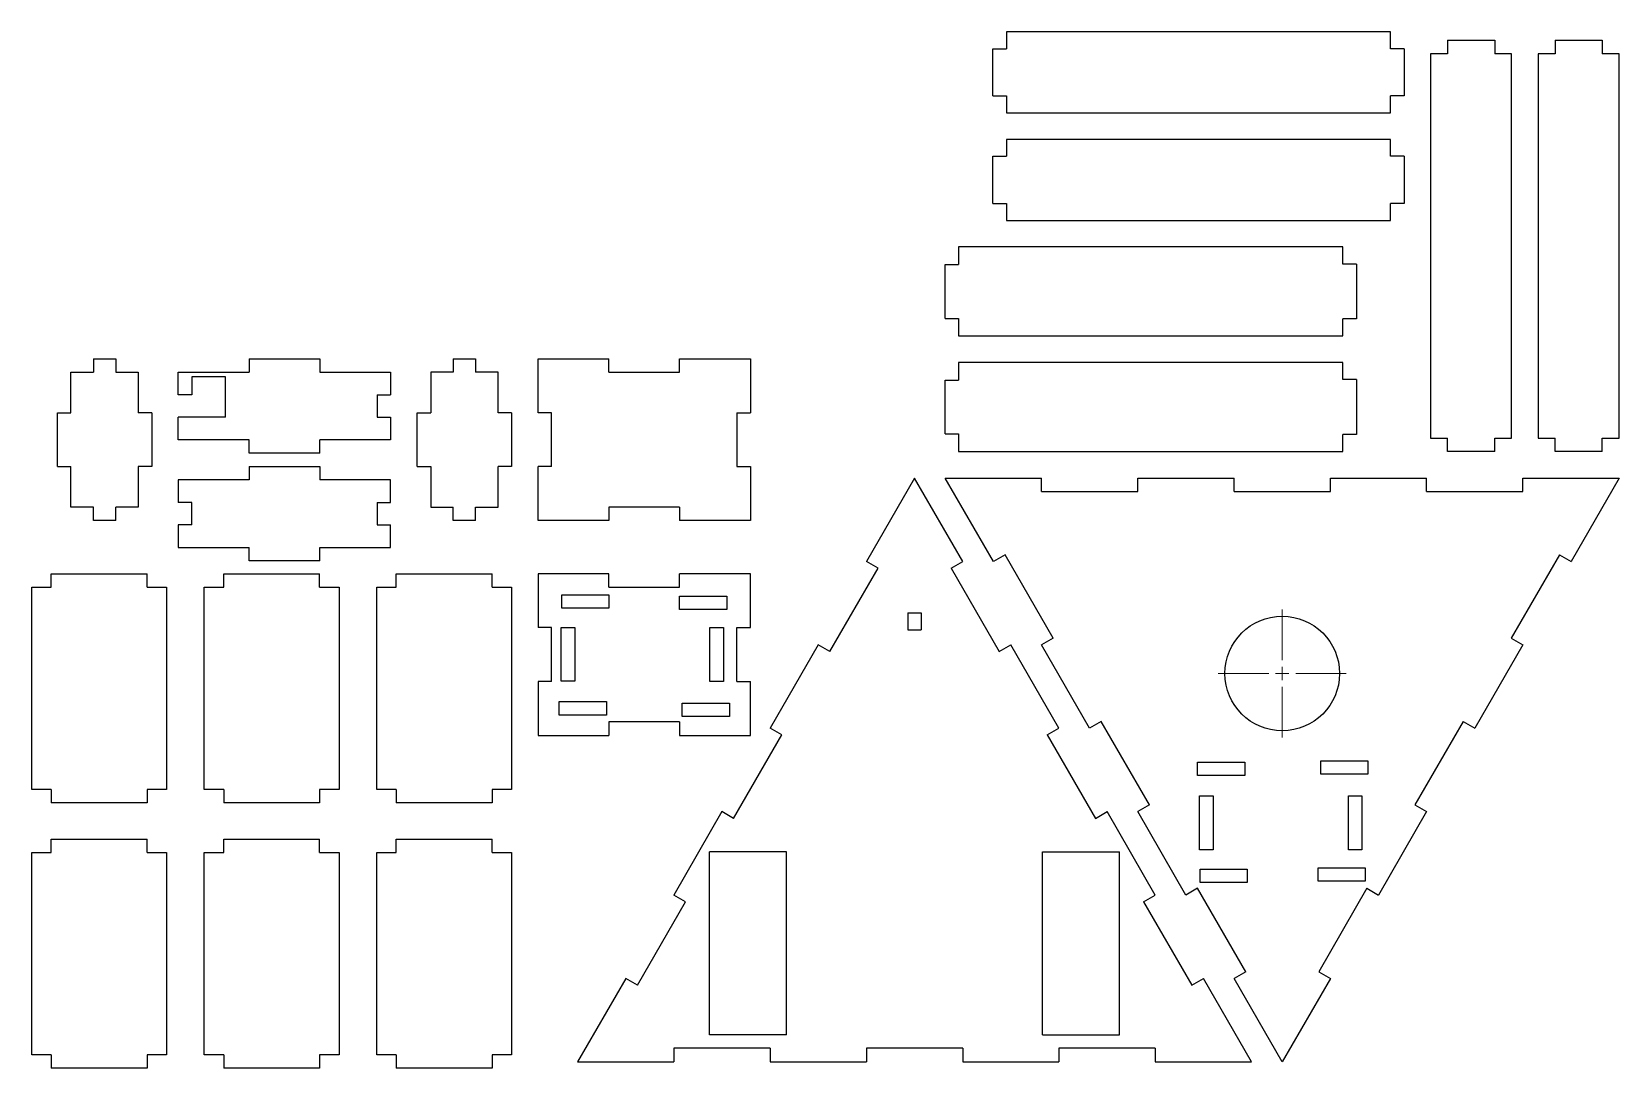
# Model space of a CAD drawing. Header units: millimetres. Extents: x 6 to 604, y 8 to 399.
import ezdxf

# ---------------------------------------------------------------- set-up
doc = ezdxf.new("R2010")
doc.units = ezdxf.units.MM

# ---------------------------------------------------------------- blocks, each defined once
blk = doc.blocks.new('SW_CENTERMARKSYMBOL_0')
at = {"color": 0, "linetype": 'Continuous', "lineweight": 18}
for p, q in [((0, 5.08), (0, 24.13)), ((-5.08, 0), (-24.13, 0)), ((0, 0), (-2.54, 0)), ((0, 0), (0, 2.54)), ((0, 0), (0, -2.54)), ((0, 0), (2.54, 0)), ((5.08, 0), (24.13, 0)), ((0, -5.08), (0, -24.13))]:
    blk.add_line(p, q, dxfattribs=at)

msp = doc.modelspace()

# ---------------------------------------------------------------- linework, layer by layer
at = {"color": 7, "linetype": 'Continuous', "lineweight": 25}
for p, q in [((517.74, 398.86), (372.96, 398.86)), ((372.96, 398.86), (372.96, 392.48)), ((517.74, 392.48), (517.74, 398.86)), ((539.2, 395.64), (539.2, 390.56)), ((539.2, 395.64), (556.98, 395.64)), ((556.98, 395.64), (556.98, 390.56)), ((579.74, 395.64), (579.74, 390.56)), ((579.74, 395.64), (597.52, 395.64)), ((597.52, 395.64), (597.52, 390.56)), ((367.88, 374.7), (367.88, 392.48)), ((367.88, 392.48), (372.96, 392.48)), ((522.82, 392.48), (517.74, 392.48)), ((522.82, 392.48), (522.82, 374.7)), ((532.82, 390.56), (532.82, 245.78)), ((539.2, 390.56), (532.82, 390.56)), ((563.36, 390.56), (556.98, 390.56)), ((563.36, 245.78), (563.36, 390.56)), ((573.36, 390.56), (573.36, 245.78)), ((579.74, 390.56), (573.36, 390.56)), ((603.9, 390.56), (597.52, 390.56)), ((603.9, 245.78), (603.9, 390.56)), ((367.88, 374.7), (372.96, 374.7)), ((372.96, 374.7), (372.96, 368.32)), ((522.82, 374.7), (517.74, 374.7)), ((517.74, 368.32), (517.74, 374.7)), ((372.96, 368.32), (517.74, 368.32)), ((372.96, 358.32), (372.96, 351.94)), ((517.74, 358.32), (372.96, 358.32)), ((517.74, 351.94), (517.74, 358.32)), ((367.88, 334.16), (367.88, 351.94)), ((367.88, 351.94), (372.96, 351.94)), ((522.82, 351.94), (517.74, 351.94)), ((522.82, 351.94), (522.82, 334.16)), ((367.88, 334.16), (372.96, 334.16)), ((372.96, 334.16), (372.96, 327.78)), ((522.82, 334.16), (517.74, 334.16)), ((517.74, 327.78), (517.74, 334.16)), ((372.96, 327.78), (517.74, 327.78)), ((354.98, 317.78), (354.98, 311.17)), ((499.76, 317.78), (354.98, 317.78)), ((499.76, 311.32), (499.76, 317.78)), ((349.9, 290.85), (349.9, 311.17)), ((349.9, 311.17), (354.98, 311.17)), ((504.84, 311.32), (499.76, 311.32)), ((504.84, 311.32), (504.84, 290.69)), ((349.9, 290.85), (354.98, 290.85)), ((354.98, 290.85), (354.98, 284.24)), ((504.84, 290.69), (499.76, 290.69)), ((499.76, 284.24), (499.76, 290.69)), ((354.98, 284.24), (499.76, 284.24)), ((28.91, 275.62), (28.91, 270.54)), ((28.91, 275.62), (37.38, 275.62)), ((37.38, 275.62), (37.38, 270.54)), ((87.6, 275.62), (87.6, 270.54)), ((87.6, 275.62), (114.27, 275.62)), ((114.27, 275.62), (114.27, 270.54)), ((164.48, 275.62), (164.48, 270.54)), ((164.48, 275.62), (172.95, 275.62)), ((172.95, 275.62), (172.95, 270.54)), ((196.5, 275.62), (223.17, 275.62)), ((196.5, 255.3), (196.5, 275.62)), ((223.17, 270.54), (223.17, 275.62)), ((249.84, 270.54), (249.84, 275.62)), ((249.84, 275.62), (276.51, 275.62)), ((276.51, 275.62), (276.51, 255.3)), ((20.45, 255.3), (20.45, 270.54)), ((20.45, 270.54), (28.91, 270.54)), ((37.38, 270.54), (45.85, 270.54)), ((45.85, 270.54), (45.85, 255.3)), ((60.93, 262.07), (60.93, 270.54)), ((60.93, 270.54), (87.6, 270.54)), ((114.27, 270.54), (140.94, 270.54)), ((140.94, 270.54), (140.94, 262.07)), ((164.48, 270.54), (156.02, 270.54)), ((156.02, 270.54), (156.02, 255.3)), ((181.42, 270.54), (172.95, 270.54)), ((181.42, 255.3), (181.42, 270.54)), ((223.17, 270.54), (249.84, 270.54)), ((354.98, 274.24), (354.98, 267.63)), ((499.76, 274.24), (354.98, 274.24)), ((499.76, 267.78), (499.76, 274.24)), ((78.71, 268.85), (66.01, 268.85)), ((66.01, 268.85), (66.01, 262.07)), ((78.71, 253.61), (78.71, 268.85)), ((349.9, 247.31), (349.9, 267.63)), ((349.9, 267.63), (354.98, 267.63)), ((504.84, 267.78), (499.76, 267.78)), ((504.84, 267.78), (504.84, 247.15)), ((66.01, 262.07), (60.93, 262.07)), ((135.86, 262.07), (140.94, 262.07)), ((135.86, 262.07), (135.86, 253.61)), ((15.37, 234.98), (15.37, 255.3)), ((15.37, 255.3), (20.45, 255.3)), ((50.93, 255.3), (45.85, 255.3)), ((50.93, 255.3), (50.93, 234.98)), ((60.93, 245.14), (60.93, 253.61)), ((78.71, 253.61), (60.93, 253.61)), ((135.86, 253.61), (140.94, 253.61)), ((140.94, 253.61), (140.94, 245.14)), ((150.94, 234.98), (150.94, 255.3)), ((150.94, 255.3), (156.02, 255.3)), ((186.5, 255.3), (181.42, 255.3)), ((186.5, 255.3), (186.5, 234.98)), ((201.58, 255.3), (196.5, 255.3)), ((201.58, 234.98), (201.58, 255.3)), ((271.43, 255.3), (271.43, 234.98)), ((271.43, 255.3), (276.51, 255.3)), ((349.9, 247.31), (354.98, 247.31)), ((354.98, 247.31), (354.98, 240.7)), ((504.84, 247.15), (499.76, 247.15)), ((499.76, 240.7), (499.76, 247.15)), ((532.82, 245.78), (539.2, 245.78)), ((539.2, 240.7), (539.2, 245.78)), ((556.98, 240.7), (556.98, 245.78)), ((556.98, 245.78), (563.36, 245.78)), ((573.36, 245.78), (579.74, 245.78)), ((579.74, 240.7), (579.74, 245.78)), ((597.52, 245.78), (603.9, 245.78)), ((597.52, 240.7), (597.52, 245.78)), ((87.6, 245.14), (60.93, 245.14)), ((87.6, 240.06), (87.6, 245.14)), ((114.27, 240.06), (87.6, 240.06)), ((140.94, 245.14), (114.27, 245.14)), ((114.27, 240.06), (114.27, 245.14)), ((354.98, 240.7), (499.76, 240.7)), ((556.98, 240.7), (539.2, 240.7)), ((597.52, 240.7), (579.74, 240.7)), ((15.37, 234.98), (20.45, 234.98)), ((20.45, 219.74), (20.45, 234.98)), ((50.93, 234.98), (45.85, 234.98)), ((45.85, 234.98), (45.85, 219.74)), ((87.6, 235.06), (87.6, 229.98)), ((87.6, 235.06), (114.27, 235.06)), ((114.27, 235.06), (114.27, 229.98)), ((150.94, 234.98), (156.02, 234.98)), ((156.02, 234.98), (156.02, 219.74)), ((181.42, 219.74), (181.42, 234.98)), ((186.5, 234.98), (181.42, 234.98)), ((201.58, 234.98), (196.5, 234.98)), ((196.5, 214.66), (196.5, 234.98)), ((271.43, 234.98), (276.51, 234.98)), ((276.51, 234.98), (276.51, 214.66)), ((60.93, 229.98), (60.93, 221.51)), ((87.6, 229.98), (60.93, 229.98)), ((140.94, 229.98), (114.27, 229.98)), ((140.94, 221.51), (140.94, 229.98)), ((338.36, 230.7), (320.21, 199.27)), ((356.5, 199.27), (338.36, 230.7)), ((368.05, 199.27), (349.9, 230.7)), ((349.9, 230.7), (386.19, 230.7)), ((386.19, 225.62), (386.19, 230.7)), ((422.47, 225.62), (422.47, 230.7)), ((422.47, 230.7), (458.76, 230.7)), ((458.76, 225.62), (458.76, 230.7)), ((495.05, 225.62), (495.05, 230.7)), ((495.05, 230.7), (531.33, 230.7)), ((531.33, 225.62), (531.33, 230.7)), ((567.62, 230.7), (603.9, 230.7)), ((567.62, 225.62), (567.62, 230.7)), ((603.9, 230.7), (585.76, 199.27)), ((66.01, 221.51), (60.93, 221.51)), ((66.01, 213.05), (66.01, 221.51)), ((135.86, 221.51), (140.94, 221.51)), ((135.86, 221.51), (135.86, 213.05)), ((386.19, 225.62), (422.47, 225.62)), ((458.76, 225.62), (495.05, 225.62)), ((531.33, 225.62), (567.62, 225.62)), ((28.91, 219.74), (20.45, 219.74)), ((28.91, 214.66), (28.91, 219.74)), ((45.85, 219.74), (37.38, 219.74)), ((37.38, 214.66), (37.38, 219.74)), ((156.02, 219.74), (164.48, 219.74)), ((164.48, 214.66), (164.48, 219.74)), ((172.95, 219.74), (181.42, 219.74)), ((172.95, 214.66), (172.95, 219.74)), ((223.17, 219.74), (223.17, 214.66)), ((249.84, 219.74), (223.17, 219.74)), ((249.84, 219.74), (249.84, 214.66)), ((37.38, 214.66), (28.91, 214.66)), ((60.93, 213.05), (60.93, 204.58)), ((66.01, 213.05), (60.93, 213.05)), ((135.86, 213.05), (140.94, 213.05)), ((140.94, 204.58), (140.94, 213.05)), ((172.95, 214.66), (164.48, 214.66)), ((223.17, 214.66), (196.5, 214.66)), ((276.51, 214.66), (249.84, 214.66)), ((60.93, 204.58), (87.6, 204.58)), ((87.6, 199.5), (87.6, 204.58)), ((114.27, 204.58), (140.94, 204.58)), ((114.27, 199.5), (114.27, 204.58)), ((114.27, 199.5), (87.6, 199.5)), ((324.61, 196.73), (320.21, 199.27)), ((352.1, 196.73), (356.5, 199.27)), ((372.45, 201.81), (368.05, 199.27)), ((390.59, 170.39), (372.45, 201.81)), ((581.36, 201.81), (563.22, 170.39)), ((581.36, 201.81), (585.76, 199.27)), ((13.06, 189.58), (13.06, 194.66)), ((13.06, 194.66), (49.13, 194.66)), ((49.13, 189.58), (49.13, 194.66)), ((78.06, 194.66), (114.13, 194.66)), ((78.06, 189.58), (78.06, 194.66)), ((114.13, 189.58), (114.13, 194.66)), ((143.06, 189.58), (143.06, 194.66)), ((143.06, 194.66), (179.13, 194.66)), ((179.13, 189.58), (179.13, 194.66)), ((223.17, 194.66), (196.5, 194.66)), ((196.5, 194.66), (196.5, 174.34)), ((223.17, 189.58), (223.17, 194.66)), ((276.51, 194.66), (249.84, 194.66)), ((249.84, 189.58), (249.84, 194.66)), ((276.51, 174.34), (276.51, 194.66)), ((306.47, 165.31), (324.61, 196.73)), ((352.1, 196.73), (370.24, 165.31)), ((5.7, 113.38), (5.7, 189.58)), ((5.7, 189.58), (13.06, 189.58)), ((49.13, 189.58), (56.5, 189.58)), ((56.5, 189.58), (56.5, 113.38)), ((70.7, 113.38), (70.7, 189.58)), ((70.7, 189.58), (78.06, 189.58)), ((114.13, 189.58), (121.5, 189.58)), ((121.5, 189.58), (121.5, 113.38)), ((135.7, 113.38), (135.7, 189.58)), ((135.7, 189.58), (143.06, 189.58)), ((179.13, 189.58), (186.5, 189.58)), ((186.5, 189.58), (186.5, 113.38)), ((205.39, 186.71), (223.17, 186.71)), ((205.39, 181.63), (205.39, 186.71)), ((223.17, 189.58), (249.84, 189.58)), ((223.17, 186.71), (223.17, 181.63)), ((249.84, 181.11), (249.84, 186.19)), ((249.84, 186.19), (267.62, 186.19)), ((267.62, 186.19), (267.62, 181.11)), ((223.17, 181.63), (205.39, 181.63)), ((267.62, 181.11), (249.84, 181.11)), ((335.82, 179.9), (335.82, 173.55)), ((335.82, 179.9), (340.9, 179.9)), ((340.9, 179.9), (340.9, 173.55)), ((201.58, 174.34), (196.5, 174.34)), ((201.58, 154.02), (201.58, 174.34)), ((205.22, 174.42), (210.3, 174.42)), ((205.22, 154.1), (205.22, 174.42)), ((210.3, 174.42), (210.3, 154.1)), ((261.27, 174.34), (266.35, 174.34)), ((261.27, 154.02), (261.27, 174.34)), ((266.35, 174.34), (266.35, 154.02)), ((271.43, 174.34), (276.51, 174.34)), ((271.43, 154.02), (271.43, 174.34)), ((335.82, 173.55), (340.9, 173.55)), ((302.07, 167.85), (283.93, 136.42)), ((306.47, 165.31), (302.07, 167.85)), ((370.24, 165.31), (374.64, 167.85)), ((392.78, 136.42), (374.64, 167.85)), ((390.59, 170.39), (386.19, 167.85)), ((404.33, 136.42), (386.19, 167.85)), ((567.62, 167.85), (549.47, 136.42)), ((563.22, 170.39), (567.62, 167.85)), ((201.58, 154.02), (196.5, 154.02)), ((196.5, 154.02), (196.5, 133.7)), ((210.3, 154.1), (205.22, 154.1)), ((266.35, 154.02), (261.27, 154.02)), ((271.43, 154.02), (276.51, 154.02)), ((276.51, 133.7), (276.51, 154.02)), ((204.46, 141.35), (204.46, 146.43)), ((204.46, 146.43), (222.24, 146.43)), ((222.24, 146.43), (222.24, 141.35)), ((250.85, 145.89), (268.63, 145.89)), ((250.85, 140.81), (250.85, 145.89)), ((268.63, 145.89), (268.63, 140.81)), ((222.24, 141.35), (204.46, 141.35)), ((249.84, 138.78), (223.17, 138.78)), ((223.17, 138.78), (223.17, 133.7)), ((249.84, 138.78), (249.84, 133.7)), ((268.63, 140.81), (250.85, 140.81)), ((408.73, 138.96), (404.33, 136.42)), ((426.87, 107.54), (408.73, 138.96)), ((545.07, 138.96), (526.93, 107.54)), ((545.07, 138.96), (549.47, 136.42)), ((196.5, 133.7), (223.17, 133.7)), ((249.84, 133.7), (276.51, 133.7)), ((270.18, 102.46), (288.33, 133.88)), ((288.33, 133.88), (283.93, 136.42)), ((388.39, 133.88), (392.78, 136.42)), ((388.39, 133.88), (406.53, 102.46)), ((445.03, 123.64), (462.81, 123.64)), ((445.03, 118.56), (445.03, 123.64)), ((462.81, 123.64), (462.81, 118.56)), ((491.42, 124.18), (509.2, 124.18)), ((491.42, 119.1), (491.42, 124.18)), ((509.2, 124.18), (509.2, 119.1)), ((462.81, 118.56), (445.03, 118.56)), ((509.2, 119.1), (491.42, 119.1)), ((13.06, 113.38), (5.7, 113.38)), ((13.06, 113.38), (13.06, 108.3)), ((49.13, 108.3), (13.06, 108.3)), ((56.5, 113.38), (49.13, 113.38)), ((49.13, 113.38), (49.13, 108.3)), ((78.06, 113.38), (70.7, 113.38)), ((78.06, 113.38), (78.06, 108.3)), ((114.13, 108.3), (78.06, 108.3)), ((121.5, 113.38), (114.13, 113.38)), ((114.13, 113.38), (114.13, 108.3)), ((143.06, 113.38), (135.7, 113.38)), ((143.06, 113.38), (143.06, 108.3)), ((179.13, 108.3), (143.06, 108.3)), ((186.5, 113.38), (179.13, 113.38)), ((179.13, 113.38), (179.13, 108.3)), ((445.79, 110.89), (450.87, 110.89)), ((445.79, 90.57), (445.79, 110.89)), ((450.87, 110.89), (450.87, 90.57)), ((501.84, 110.97), (506.92, 110.97)), ((501.84, 90.65), (501.84, 110.97)), ((506.92, 110.97), (506.92, 90.65)), ((265.78, 105), (247.64, 73.58)), ((270.18, 102.46), (265.78, 105)), ((406.53, 102.46), (410.93, 105)), ((429.07, 73.58), (410.93, 105)), ((426.87, 107.54), (422.47, 105)), ((440.62, 73.58), (422.47, 105)), ((531.33, 105), (513.19, 73.58)), ((526.93, 107.54), (531.33, 105)), ((13.06, 94.66), (49.13, 94.66)), ((13.06, 89.58), (13.06, 94.66)), ((49.13, 89.58), (49.13, 94.66)), ((78.06, 89.58), (78.06, 94.66)), ((78.06, 94.66), (114.13, 94.66)), ((114.13, 89.58), (114.13, 94.66)), ((143.06, 89.58), (143.06, 94.66)), ((143.06, 94.66), (179.13, 94.66)), ((179.13, 89.58), (179.13, 94.66)), ((290.1, 89.89), (261.1, 89.89)), ((261.1, 20.89), (261.1, 89.89)), ((290.1, 20.89), (290.1, 89.89)), ((386.62, 20.89), (386.62, 89.89)), ((386.62, 89.89), (415.62, 89.89)), ((415.62, 20.89), (415.62, 89.89)), ((450.87, 90.57), (445.79, 90.57)), ((506.92, 90.65), (501.84, 90.65)), ((5.7, 13.38), (5.7, 89.58)), ((5.7, 89.58), (13.06, 89.58)), ((49.13, 89.58), (56.5, 89.58)), ((56.5, 89.58), (56.5, 13.38)), ((70.7, 13.38), (70.7, 89.58)), ((70.7, 89.58), (78.06, 89.58)), ((114.13, 89.58), (121.5, 89.58)), ((121.5, 89.58), (121.5, 13.38)), ((135.7, 13.38), (135.7, 89.58)), ((135.7, 89.58), (143.06, 89.58)), ((179.13, 89.58), (186.5, 89.58)), ((186.5, 89.58), (186.5, 13.38)), ((490.41, 83.87), (508.19, 83.87)), ((490.41, 78.79), (490.41, 83.87)), ((508.19, 83.87), (508.19, 78.79)), ((445.96, 83.35), (463.74, 83.35)), ((445.96, 78.27), (445.96, 83.35)), ((463.74, 78.27), (445.96, 78.27)), ((463.74, 83.35), (463.74, 78.27)), ((508.19, 78.79), (490.41, 78.79)), ((252.04, 71.04), (247.64, 73.58)), ((424.67, 71.04), (429.07, 73.58)), ((445.02, 76.12), (440.62, 73.58)), ((463.16, 44.69), (445.02, 76.12)), ((508.79, 76.12), (490.65, 44.69)), ((508.79, 76.12), (513.19, 73.58)), ((233.9, 39.61), (252.04, 71.04)), ((424.67, 71.04), (442.81, 39.61)), ((229.5, 42.15), (211.36, 10.73)), ((233.9, 39.61), (229.5, 42.15)), ((442.81, 39.61), (447.21, 42.15)), ((465.36, 10.73), (447.21, 42.15)), ((463.16, 44.69), (458.76, 42.15)), ((476.9, 10.73), (458.76, 42.15)), ((495.05, 42.15), (476.9, 10.73)), ((490.65, 44.69), (495.05, 42.15)), ((290.1, 20.89), (261.1, 20.89)), ((386.62, 20.89), (415.62, 20.89)), ((13.06, 13.38), (5.7, 13.38)), ((13.06, 13.38), (13.06, 8.3)), ((56.5, 13.38), (49.13, 13.38)), ((49.13, 13.38), (49.13, 8.3)), ((78.06, 13.38), (70.7, 13.38)), ((78.06, 13.38), (78.06, 8.3)), ((121.5, 13.38), (114.13, 13.38)), ((114.13, 13.38), (114.13, 8.3)), ((143.06, 13.38), (135.7, 13.38)), ((143.06, 13.38), (143.06, 8.3)), ((186.5, 13.38), (179.13, 13.38)), ((179.13, 13.38), (179.13, 8.3)), ((247.64, 15.81), (247.64, 10.73)), ((283.93, 15.81), (247.64, 15.81)), ((283.93, 15.81), (283.93, 10.73)), ((356.5, 15.81), (320.21, 15.81)), ((320.21, 15.81), (320.21, 10.73)), ((356.5, 15.81), (356.5, 10.73)), ((429.07, 15.81), (392.78, 15.81)), ((392.78, 15.81), (392.78, 10.73)), ((429.07, 15.81), (429.07, 10.73)), ((49.13, 8.3), (13.06, 8.3)), ((114.13, 8.3), (78.06, 8.3)), ((179.13, 8.3), (143.06, 8.3)), ((211.36, 10.73), (247.64, 10.73)), ((283.93, 10.73), (320.21, 10.73)), ((356.5, 10.73), (392.78, 10.73)), ((429.07, 10.73), (465.36, 10.73))]:
    msp.add_line(p, q, dxfattribs=at)
msp.add_circle((476.9, 157.04), 21.59, dxfattribs=at)

# ---------------------------------------------------------------- block references
at = {"color": 7, "linetype": 'Continuous', "lineweight": 18}
msp.add_blockref('SW_CENTERMARKSYMBOL_0', (476.9, 157.04), dxfattribs=at)

doc.saveas('drawing.dxf')
